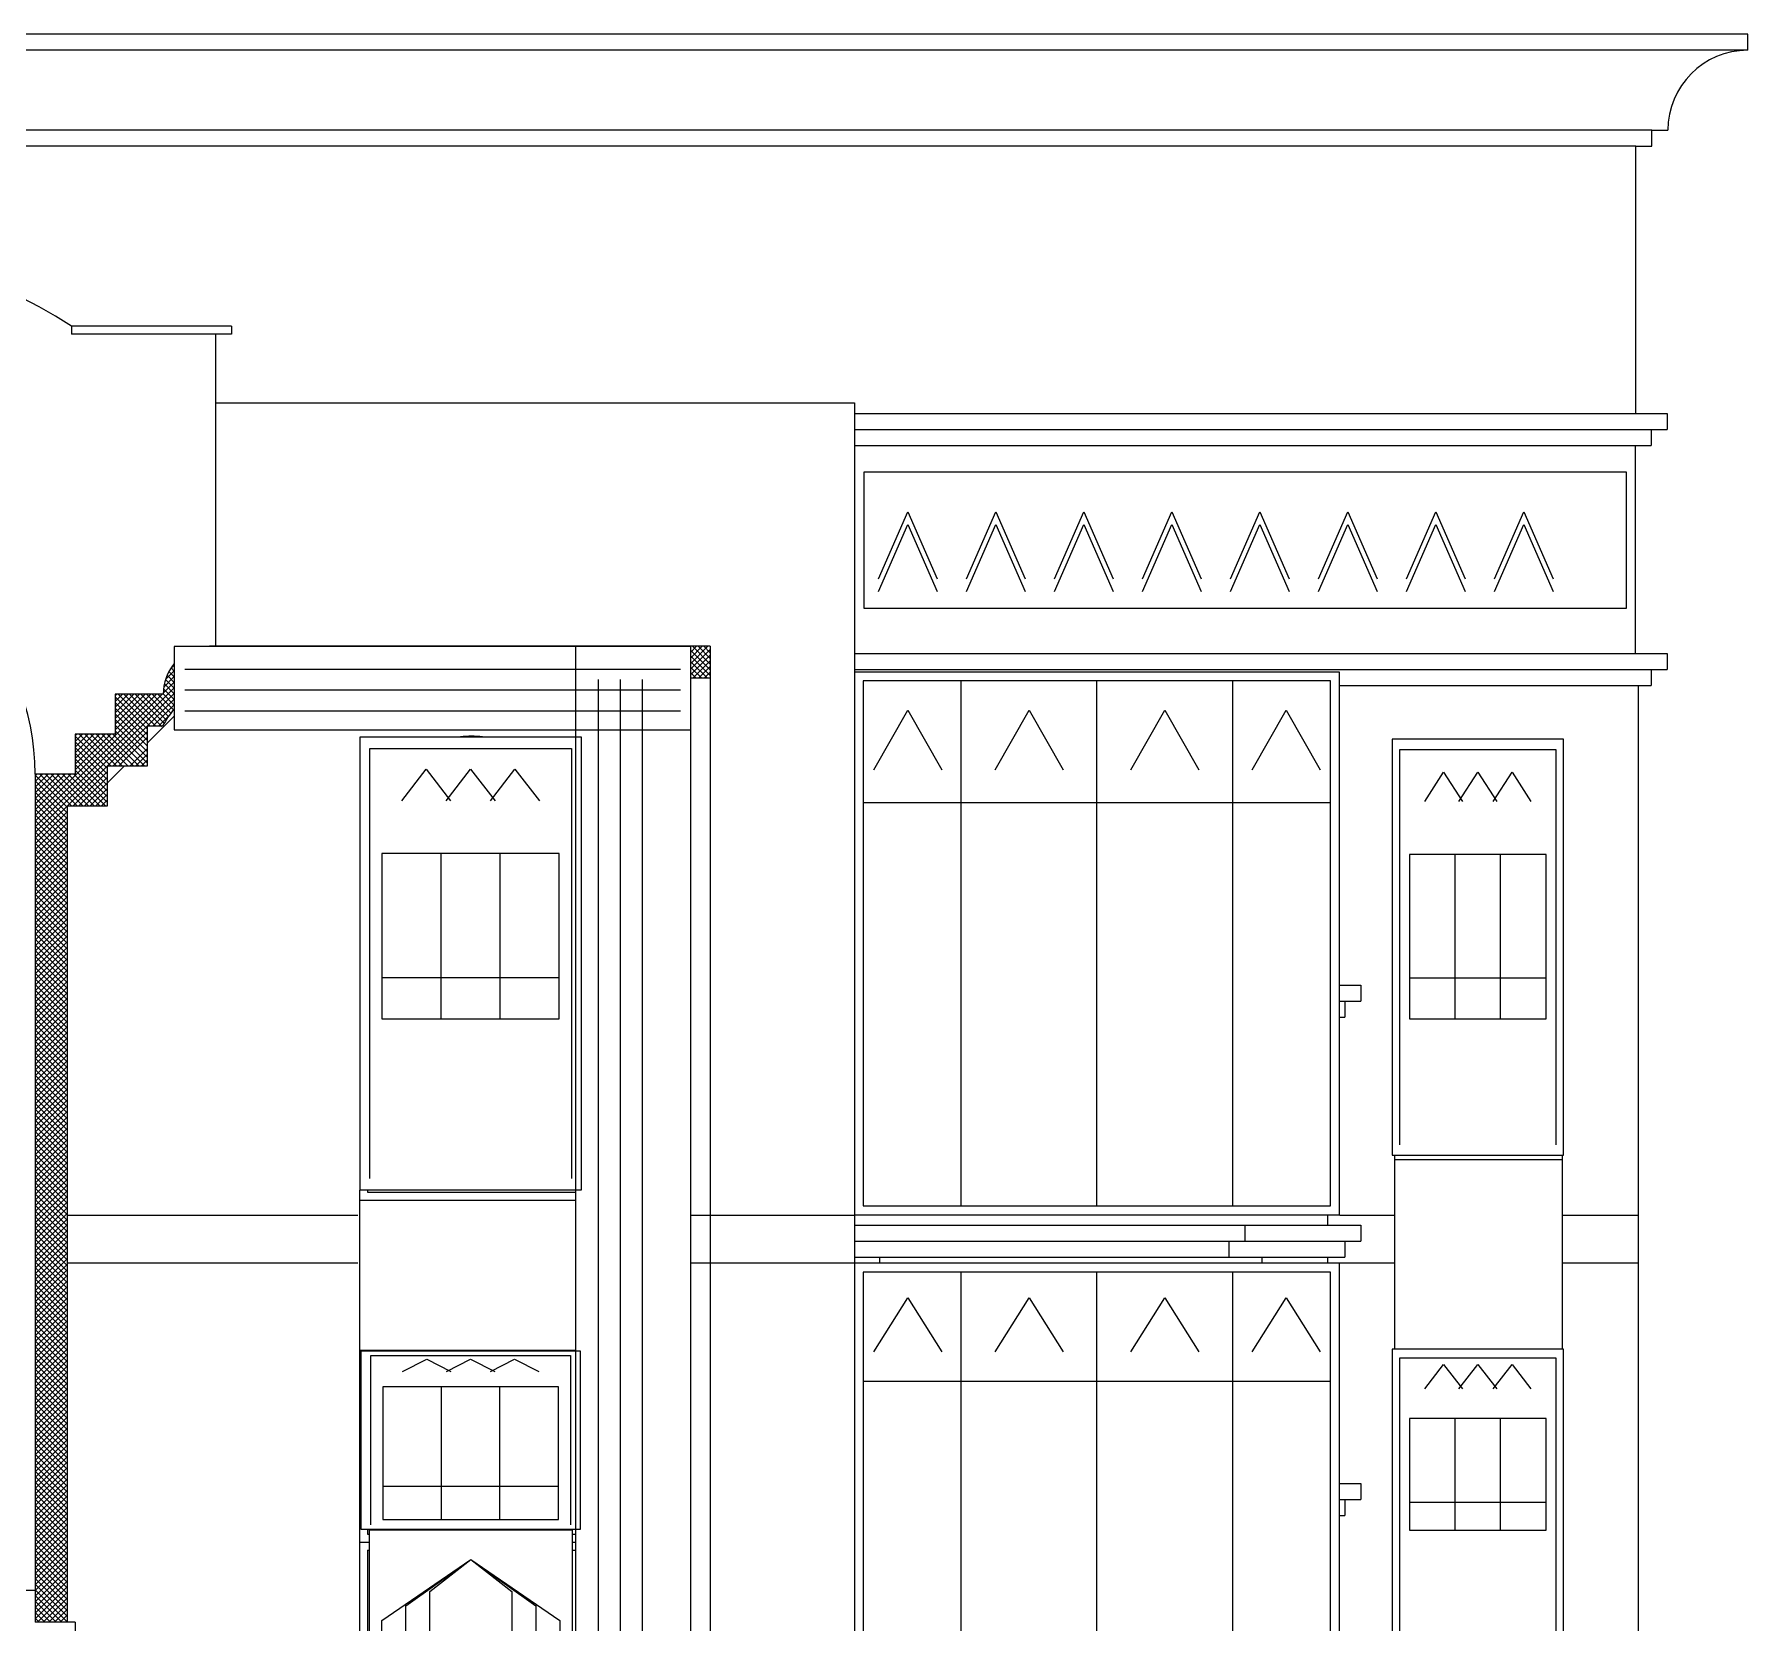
# Model space of a CAD drawing. Header units: inches. Extents: x 330 to 939, y 702 to 1608.
# Drawn here: x 434.6 to 516.4, y 1531.9 to 1607.7 of the extents above; entities that cross this region are included whole.
import ezdxf

# ---------------------------------------------------------------- set-up
doc = ezdxf.new("R2010")
doc.units = ezdxf.units.IN
doc.header["$MEASUREMENT"] = 0
for name, color, linetype, lineweight in [('01_EXISTING_RETAINED', 7, 'Continuous', 25), ('02_NEW_FACADE', 7, 'Continuous', 25), ('03_NEW_WINDOWS', 7, 'Continuous', 25), ('04_GLAZED_ENCLOSURES', 7, 'Continuous', 25)]:
    doc.layers.add(name, color=color, linetype=linetype, lineweight=lineweight)

# ---------------------------------------------------------------- blocks, each defined once
blk = doc.blocks.new('A_ENCLOSURE_03')
at = {"layer": '04_GLAZED_ENCLOSURES'}
for points in [[(11.57, -11.72), (11.57, 11.72), (-11.57, 11.72), (-11.57, -11.72)], [(11.15, -11.3), (11.15, 11.3), (-11.15, 11.3), (-11.15, -11.3)]]:
    blk.add_lwpolyline(points, close=True, dxfattribs=at)
for points in [[(-6.4792, -11.3), (-6.4792, 11.3)], [(0, -11.3), (0, 11.3)], [(6.4792, -11.3), (6.4792, 11.3)], [(-10.6444, 7.5008), (-9.0246, 10.0792), (-7.4048, 7.5008)], [(-4.8594, 7.5008), (-3.2396, 10.0792), (-1.6198, 7.5008)], [(1.6198, 7.5008), (3.2396, 10.0792), (4.8594, 7.5008)], [(7.4048, 7.5008), (9.0246, 10.0792), (10.6444, 7.5008)], [(-11.15, 6.0944), (11.15, 6.0944)]]:
    blk.add_lwpolyline(points, dxfattribs=at)
blk = doc.blocks.new('A_ENCLOSURE_04')
at = {"layer": '04_GLAZED_ENCLOSURES'}
for points in [[(11.57, -12.945), (11.57, 12.945), (-11.57, 12.945), (-11.57, -12.945)], [(11.15, -12.525), (11.15, 12.525), (-11.15, 12.525), (-11.15, -12.525)]]:
    blk.add_lwpolyline(points, close=True, dxfattribs=at)
for points in [[(-6.4792, -12.525), (-6.4792, 12.525)], [(0, -12.525), (0, 12.525)], [(6.4792, -12.525), (6.4792, 12.525)], [(-10.6444, 8.2848), (-9.0246, 11.1327), (-7.4048, 8.2848)], [(-4.8594, 8.2848), (-3.2396, 11.1327), (-1.6198, 8.2848)], [(1.6198, 8.2848), (3.2396, 11.1327), (4.8594, 8.2848)], [(7.4048, 8.2848), (9.0246, 11.1327), (10.6444, 8.2848)], [(-11.15, 6.7314), (11.15, 6.7314)]]:
    blk.add_lwpolyline(points, dxfattribs=at)
blk = doc.blocks.new('A_WINDOW_03')
at = {"layer": '03_NEW_WINDOWS'}
for points in [[(4.085, -9.925), (4.085, 9.925), (-4.085, 9.925), (-4.085, -9.925)], [(3.268, -3.425), (3.268, 4.43), (-3.268, 4.43), (-3.268, -3.425)]]:
    blk.add_lwpolyline(points, close=True, dxfattribs=at)
for points in [[(-3.717, -9.429), (-3.717, 9.429), (3.717, 9.429), (3.717, -9.429)], [(-2.533, 6.956), (-1.634, 8.346), (-0.735, 6.956)], [(-0.899, 6.956), (0, 8.346), (0.899, 6.956)], [(0.735, 6.956), (1.634, 8.346), (2.533, 6.956)], [(-1.089, -3.425), (-1.089, 4.43)], [(1.089, -3.425), (1.089, 4.43)], [(-3.268, -1.461), (3.268, -1.461)]]:
    blk.add_lwpolyline(points, dxfattribs=at)
blk = doc.blocks.new('A_WINDOW_04')
at = {"layer": '03_NEW_WINDOWS'}
for points in [[(4.085, -8.275), (4.085, 8.275), (-4.085, 8.275), (-4.085, -8.275)], [(3.268, -0.375), (3.268, 4.965), (-3.268, 4.965), (-3.268, -0.375)]]:
    blk.add_lwpolyline(points, close=True, dxfattribs=at)
for points in [[(-3.717, -7.861), (-3.717, 7.861), (3.717, 7.861), (3.717, -7.861)], [(-2.533, 6.372), (-1.634, 7.53), (-0.735, 6.372)], [(-0.899, 6.372), (0, 7.53), (0.899, 6.372)], [(0.735, 6.372), (1.634, 7.53), (2.533, 6.372)], [(-1.089, -0.375), (-1.089, 4.965)], [(1.089, -0.375), (1.089, 4.965)], [(-3.268, 0.96), (3.268, 0.96)]]:
    blk.add_lwpolyline(points, dxfattribs=at)
blk = doc.blocks.new('A_WINDOW_07')
at = {"layer": '03_NEW_WINDOWS'}
for points in [[(5.29, -10.8), (5.29, 10.8), (-5.29, 10.8), (-5.29, -10.8)], [(4.232, -2.65), (4.232, 5.244), (-4.232, 5.244), (-4.232, -2.65)]]:
    blk.add_lwpolyline(points, close=True, dxfattribs=at)
for points in [[(-4.814, -10.26), (-4.814, 10.26), (4.814, 10.26), (4.814, -10.26)], [(-3.28, 7.76), (-2.116, 9.272), (-0.952, 7.76)], [(-1.164, 7.76), (0, 9.272), (1.164, 7.76)], [(0.952, 7.76), (2.116, 9.272), (3.28, 7.76)], [(-1.411, -2.65), (-1.411, 5.244)], [(1.411, -2.65), (1.411, 5.244)], [(-4.232, -0.676), (4.232, -0.676)]]:
    blk.add_lwpolyline(points, dxfattribs=at)
blk = doc.blocks.new('A_WINDOW_08')
at = {"layer": '03_NEW_WINDOWS'}
for points in [[(5.24, -4.25), (5.24, 4.25), (-5.24, 4.25), (-5.24, -4.25)], [(4.192, -3.783), (4.192, 2.55), (-4.192, 2.55), (-4.192, -3.783)]]:
    blk.add_lwpolyline(points, close=True, dxfattribs=at)
for points in [[(-4.768, -4.037), (-4.768, 4.037), (4.768, 4.037), (4.768, -4.037)], [(-3.249, 3.272), (-2.096, 3.867), (-0.943, 3.272)], [(-1.153, 3.272), (0, 3.867), (1.153, 3.272)], [(0.943, 3.272), (2.096, 3.867), (3.249, 3.272)], [(-1.397, -3.783), (-1.397, 2.55)], [(1.397, -3.783), (1.397, 2.55)], [(-4.192, -2.199), (4.192, -2.199)]]:
    blk.add_lwpolyline(points, dxfattribs=at)

msp = doc.modelspace()

# ---------------------------------------------------------------- linework, layer by layer
at = {"layer": '01_EXISTING_RETAINED'}
for p, q in [((516.385, 1607.691), (399.671, 1607.691)), ((516.385, 1606.928), (516.385, 1607.691)), ((516.385, 1606.928), (399.671, 1606.928)), ((511.804, 1603.11), (404.252, 1603.11)), ((511.804, 1603.11), (512.568, 1603.11)), ((511.804, 1602.347), (511.804, 1603.11)), ((511.041, 1602.347), (405.015, 1602.347)), ((511.041, 1589.599), (511.041, 1602.347)), ((511.041, 1602.347), (511.804, 1602.347)), ((444.027, 1593.754), (436.393, 1593.754)), ((436.393, 1593.754), (436.393, 1593.373)), ((444.027, 1593.754), (444.027, 1593.373)), ((444.027, 1593.373), (436.393, 1593.373)), ((443.264, 1593.373), (443.264, 1578.486)), ((443.264, 1590.099), (473.759, 1590.099)), ((473.759, 1590.099), (473.759, 1577.27)), ((473.759, 1589.599), (512.541, 1589.599)), ((512.541, 1589.599), (512.541, 1588.836)), ((473.759, 1588.836), (512.541, 1588.836)), ((511.777, 1588.836), (511.777, 1588.072)), ((473.759, 1588.072), (511.777, 1588.072)), ((511.014, 1588.072), (511.014, 1578.148)), ((443.006, 1578.48), (443.011, 1578.485)), ((466.878, 1578.486), (443.061, 1578.486)), ((443.088, 1578.48), (443.082, 1578.486)), ((443.276, 1578.48), (443.281, 1578.486)), ((443.357, 1578.48), (443.352, 1578.486)), ((443.546, 1578.48), (443.551, 1578.486)), ((443.627, 1578.48), (443.622, 1578.486)), ((443.815, 1578.48), (443.821, 1578.486)), ((443.897, 1578.48), (443.892, 1578.486)), ((444.085, 1578.48), (444.091, 1578.486)), ((444.167, 1578.48), (444.161, 1578.486)), ((444.355, 1578.48), (444.361, 1578.486)), ((444.437, 1578.48), (444.431, 1578.486)), ((444.625, 1578.48), (444.631, 1578.486)), ((444.707, 1578.48), (444.701, 1578.486)), ((444.895, 1578.48), (444.901, 1578.486)), ((444.977, 1578.48), (444.971, 1578.486)), ((445.165, 1578.48), (445.171, 1578.486)), ((445.247, 1578.48), (445.241, 1578.486)), ((445.435, 1578.48), (445.441, 1578.486)), ((445.517, 1578.48), (445.511, 1578.486)), ((445.705, 1578.48), (445.711, 1578.486)), ((445.787, 1578.48), (445.781, 1578.486)), ((445.975, 1578.48), (445.98, 1578.486)), ((446.057, 1578.48), (446.051, 1578.486)), ((446.245, 1578.48), (446.25, 1578.486)), ((446.326, 1578.48), (446.321, 1578.486)), ((446.515, 1578.48), (446.52, 1578.486)), ((446.596, 1578.48), (446.591, 1578.486)), ((446.785, 1578.48), (446.79, 1578.486)), ((446.866, 1578.48), (446.861, 1578.486)), ((447.054, 1578.48), (447.06, 1578.486)), ((447.136, 1578.48), (447.131, 1578.486)), ((447.324, 1578.48), (447.33, 1578.486)), ((447.406, 1578.48), (447.4, 1578.486)), ((447.594, 1578.48), (447.6, 1578.486)), ((447.676, 1578.48), (447.67, 1578.486)), ((447.864, 1578.48), (447.87, 1578.486)), ((447.946, 1578.48), (447.94, 1578.486)), ((448.134, 1578.48), (448.14, 1578.486)), ((448.216, 1578.48), (448.21, 1578.486)), ((448.404, 1578.48), (448.41, 1578.486)), ((448.486, 1578.48), (448.48, 1578.486)), ((448.674, 1578.48), (448.68, 1578.486)), ((448.756, 1578.48), (448.75, 1578.486)), ((448.944, 1578.48), (448.95, 1578.486)), ((449.026, 1578.48), (449.02, 1578.486)), ((449.214, 1578.48), (449.219, 1578.486)), ((449.296, 1578.48), (449.29, 1578.486)), ((449.484, 1578.48), (449.489, 1578.486)), ((449.565, 1578.48), (449.56, 1578.486)), ((449.754, 1578.48), (449.759, 1578.486)), ((449.835, 1578.48), (449.83, 1578.486)), ((450.023, 1578.48), (450.029, 1578.486)), ((450.105, 1578.48), (450.1, 1578.486)), ((450.293, 1578.48), (450.299, 1578.486)), ((450.375, 1578.48), (450.369, 1578.486)), ((450.563, 1578.48), (450.569, 1578.486)), ((450.645, 1578.48), (450.639, 1578.486)), ((450.833, 1578.48), (450.839, 1578.486)), ((450.915, 1578.48), (450.909, 1578.486)), ((451.103, 1578.48), (451.109, 1578.486)), ((451.185, 1578.48), (451.179, 1578.486)), ((451.373, 1578.48), (451.379, 1578.486)), ((451.455, 1578.48), (451.449, 1578.486)), ((451.643, 1578.48), (451.649, 1578.486)), ((451.725, 1578.48), (451.719, 1578.486)), ((451.913, 1578.48), (451.919, 1578.486)), ((451.995, 1578.48), (451.989, 1578.486)), ((452.183, 1578.48), (452.188, 1578.486)), ((452.265, 1578.48), (452.259, 1578.486)), ((452.453, 1578.48), (452.458, 1578.486)), ((452.534, 1578.48), (452.529, 1578.486)), ((452.723, 1578.48), (452.728, 1578.486)), ((452.804, 1578.48), (452.799, 1578.486)), ((452.993, 1578.48), (452.998, 1578.486)), ((453.074, 1578.48), (453.069, 1578.486)), ((453.262, 1578.48), (453.268, 1578.486)), ((453.344, 1578.48), (453.339, 1578.486)), ((453.532, 1578.48), (453.538, 1578.486)), ((453.614, 1578.48), (453.608, 1578.486)), ((453.802, 1578.48), (453.808, 1578.486)), ((453.884, 1578.48), (453.878, 1578.486)), ((454.072, 1578.48), (454.078, 1578.486)), ((454.154, 1578.48), (454.148, 1578.486)), ((454.342, 1578.48), (454.348, 1578.486)), ((454.424, 1578.48), (454.418, 1578.486)), ((454.612, 1578.48), (454.618, 1578.486)), ((454.694, 1578.48), (454.688, 1578.486)), ((454.882, 1578.48), (454.888, 1578.486)), ((454.964, 1578.48), (454.958, 1578.486)), ((455.152, 1578.48), (455.157, 1578.486)), ((455.234, 1578.48), (455.228, 1578.486)), ((455.422, 1578.48), (455.427, 1578.486)), ((455.504, 1578.48), (455.498, 1578.486)), ((455.692, 1578.48), (455.697, 1578.486)), ((455.773, 1578.48), (455.768, 1578.486)), ((455.962, 1578.48), (455.967, 1578.486)), ((456.043, 1578.48), (456.038, 1578.486)), ((456.231, 1578.48), (456.237, 1578.486)), ((456.313, 1578.48), (456.308, 1578.486)), ((456.501, 1578.48), (456.507, 1578.486)), ((456.583, 1578.48), (456.577, 1578.486)), ((456.771, 1578.48), (456.777, 1578.486)), ((456.853, 1578.48), (456.847, 1578.486)), ((457.041, 1578.48), (457.047, 1578.486)), ((457.123, 1578.48), (457.117, 1578.486)), ((457.311, 1578.48), (457.317, 1578.486)), ((457.393, 1578.48), (457.387, 1578.486)), ((457.581, 1578.48), (457.587, 1578.486)), ((457.663, 1578.48), (457.657, 1578.486)), ((457.851, 1578.48), (457.857, 1578.486)), ((457.933, 1578.48), (457.927, 1578.486)), ((458.121, 1578.48), (458.127, 1578.486)), ((458.203, 1578.48), (458.197, 1578.486)), ((458.391, 1578.48), (458.396, 1578.486)), ((458.473, 1578.48), (458.467, 1578.486)), ((458.661, 1578.48), (458.666, 1578.486)), ((458.742, 1578.48), (458.737, 1578.486)), ((458.931, 1578.48), (458.936, 1578.486)), ((459.012, 1578.48), (459.007, 1578.486)), ((459.201, 1578.48), (459.206, 1578.486)), ((459.282, 1578.48), (459.277, 1578.486)), ((459.47, 1578.48), (459.476, 1578.486)), ((459.552, 1578.48), (459.547, 1578.486)), ((459.74, 1578.48), (459.746, 1578.486)), ((459.822, 1578.48), (459.816, 1578.486)), ((460.01, 1578.48), (460.016, 1578.486)), ((460.092, 1578.48), (460.086, 1578.486)), ((460.28, 1578.48), (460.286, 1578.486)), ((460.362, 1578.48), (460.356, 1578.486)), ((460.55, 1578.48), (460.556, 1578.486)), ((460.632, 1578.48), (460.626, 1578.486)), ((460.82, 1578.48), (460.826, 1578.486)), ((460.902, 1578.48), (460.896, 1578.486)), ((461.09, 1578.48), (461.096, 1578.486)), ((461.172, 1578.48), (461.166, 1578.486)), ((461.36, 1578.48), (461.365, 1578.486)), ((461.442, 1578.48), (461.436, 1578.486)), ((461.63, 1578.48), (461.635, 1578.486)), ((461.712, 1578.48), (461.706, 1578.486)), ((461.9, 1578.48), (461.905, 1578.486)), ((461.981, 1578.48), (461.976, 1578.486)), ((462.17, 1578.48), (462.175, 1578.486)), ((462.251, 1578.48), (462.246, 1578.486)), ((462.439, 1578.48), (462.445, 1578.486)), ((462.521, 1578.48), (462.516, 1578.486)), ((462.709, 1578.48), (462.715, 1578.486)), ((462.791, 1578.48), (462.785, 1578.486)), ((462.979, 1578.48), (462.985, 1578.486)), ((463.061, 1578.48), (463.055, 1578.486)), ((463.249, 1578.48), (463.255, 1578.486)), ((463.331, 1578.48), (463.325, 1578.486)), ((463.519, 1578.48), (463.525, 1578.486)), ((463.601, 1578.48), (463.595, 1578.486)), ((463.789, 1578.48), (463.795, 1578.486)), ((463.871, 1578.48), (463.865, 1578.486)), ((464.059, 1578.48), (464.065, 1578.486)), ((464.141, 1578.48), (464.135, 1578.486)), ((464.329, 1578.48), (464.335, 1578.486)), ((464.411, 1578.48), (464.405, 1578.486)), ((464.599, 1578.48), (464.604, 1578.486)), ((464.681, 1578.48), (464.675, 1578.486)), ((464.869, 1578.48), (464.874, 1578.486)), ((464.95, 1578.48), (464.945, 1578.486)), ((465.139, 1578.48), (465.144, 1578.486)), ((465.22, 1578.48), (465.215, 1578.486)), ((465.409, 1578.48), (465.414, 1578.486)), ((465.49, 1578.48), (465.485, 1578.486)), ((465.678, 1578.48), (465.684, 1578.486)), ((465.76, 1578.48), (465.755, 1578.486)), ((465.948, 1578.48), (465.954, 1578.486)), ((465.95, 1577.672), (466.764, 1578.486)), ((465.95, 1577.942), (466.494, 1578.486)), ((465.95, 1578.212), (466.224, 1578.486)), ((465.95, 1577.402), (466.878, 1578.33)), ((466.878, 1577.362), (465.95, 1578.29)), ((466.878, 1577.632), (466.024, 1578.486)), ((466.878, 1577.902), (466.294, 1578.486)), ((466.878, 1578.172), (466.564, 1578.486)), ((466.878, 1578.486), (466.878, 1528.099)), ((473.759, 1578.148), (512.541, 1578.148)), ((512.541, 1578.148), (512.541, 1577.384)), ((440.879, 1576.894), (441.3, 1577.314)), ((441.108, 1577.392), (441.3, 1577.584)), ((441.3, 1577.298), (441.146, 1577.452)), ((441.3, 1577.568), (441.259, 1577.609)), ((465.95, 1577.132), (466.878, 1578.06)), ((466.878, 1577.092), (465.95, 1578.02)), ((466.742, 1576.959), (465.95, 1577.75)), ((466.472, 1576.959), (465.95, 1577.48)), ((466.047, 1576.959), (466.878, 1577.791)), ((466.317, 1576.959), (466.878, 1577.521)), ((473.759, 1577.384), (512.541, 1577.384)), ((511.777, 1577.384), (511.777, 1576.621)), ((434.663, 1569.867), (441.3, 1576.504)), ((440.771, 1576.245), (441.3, 1576.774)), ((440.797, 1576.541), (441.3, 1577.044)), ((441.3, 1576.219), (440.825, 1576.694)), ((441.3, 1576.489), (440.883, 1576.905)), ((441.3, 1576.759), (440.957, 1577.101)), ((441.3, 1577.029), (441.045, 1577.283)), ((466.202, 1576.959), (465.95, 1577.211)), ((466.878, 1576.959), (465.95, 1576.959)), ((466.586, 1576.959), (466.878, 1577.251)), ((496.92, 1576.621), (511.777, 1576.621)), ((511.149, 1576.621), (511.149, 1494.711)), ((434.663, 1569.597), (441.3, 1576.234)), ((434.663, 1570.137), (440.721, 1576.195)), ((434.663, 1570.407), (440.451, 1576.195)), ((434.663, 1569.328), (441.3, 1575.965)), ((438.48, 1574.494), (440.181, 1576.195)), ((438.48, 1574.764), (439.911, 1576.195)), ((438.48, 1575.034), (439.641, 1576.195)), ((438.48, 1575.304), (439.372, 1576.195)), ((438.48, 1575.574), (439.102, 1576.195)), ((438.48, 1575.844), (438.832, 1576.195)), ((438.48, 1576.114), (438.562, 1576.195)), ((440.77, 1576.195), (438.48, 1576.195)), ((438.48, 1576.195), (438.48, 1574.287)), ((440.007, 1574.543), (438.48, 1576.07)), ((440.007, 1574.273), (438.48, 1575.8)), ((440.151, 1574.669), (438.624, 1576.195)), ((440.421, 1574.669), (438.894, 1576.195)), ((440.716, 1574.644), (439.164, 1576.195)), ((440.815, 1574.815), (439.434, 1576.195)), ((440.919, 1574.981), (439.704, 1576.195)), ((441.027, 1575.142), (439.974, 1576.195)), ((441.14, 1575.299), (440.244, 1576.195)), ((440.274, 1574.669), (441.3, 1575.695)), ((441.258, 1575.451), (440.514, 1576.195)), ((441.3, 1575.679), (440.784, 1576.195)), ((441.3, 1575.949), (440.786, 1576.463)), ((440.007, 1574.003), (438.48, 1575.53)), ((440.007, 1573.733), (438.48, 1575.26)), ((440.007, 1573.463), (438.48, 1574.99)), ((440.007, 1573.862), (441.3, 1575.155)), ((440.544, 1574.669), (441.05, 1575.175)), ((436.572, 1572.586), (438.273, 1574.287)), ((436.572, 1572.856), (438.003, 1574.287)), ((436.572, 1573.126), (437.733, 1574.287)), ((436.572, 1573.395), (437.463, 1574.287)), ((436.572, 1573.665), (437.193, 1574.287)), ((436.572, 1573.935), (436.923, 1574.287)), ((436.572, 1574.205), (436.653, 1574.287)), ((438.48, 1574.287), (436.572, 1574.287)), ((436.572, 1574.287), (436.572, 1572.378)), ((438.098, 1572.673), (436.572, 1574.199)), ((438.281, 1572.76), (436.754, 1574.287)), ((438.551, 1572.76), (437.024, 1574.287)), ((438.821, 1572.76), (437.294, 1574.287)), ((439.091, 1572.76), (437.564, 1574.287)), ((439.361, 1572.76), (437.834, 1574.287)), ((439.631, 1572.76), (438.104, 1574.287)), ((438.365, 1572.76), (440.007, 1574.402)), ((439.9, 1572.76), (438.374, 1574.287)), ((440.007, 1573.193), (438.48, 1574.72)), ((440.007, 1572.923), (438.48, 1574.45)), ((438.635, 1572.76), (440.007, 1574.132)), ((440.007, 1574.669), (440.007, 1572.76)), ((440.729, 1574.669), (440.007, 1574.669)), ((455.484, 1574.191), (455.484, 1574.165)), ((438.098, 1572.403), (436.572, 1573.929)), ((438.098, 1572.133), (436.572, 1573.66)), ((438.098, 1571.863), (436.572, 1573.39)), ((439.175, 1572.76), (440.007, 1573.592)), ((439.445, 1572.76), (440.007, 1573.322)), ((436.457, 1570.851), (438.098, 1572.493)), ((438.098, 1571.593), (436.572, 1573.12)), ((438.098, 1571.323), (436.572, 1572.85)), ((438.098, 1571.053), (436.572, 1572.58)), ((436.997, 1570.851), (438.905, 1572.76)), ((438.098, 1572.76), (438.098, 1570.851)), ((440.007, 1572.76), (438.098, 1572.76)), ((439.715, 1572.76), (440.007, 1573.052)), ((434.663, 1570.677), (436.364, 1572.378)), ((434.663, 1570.947), (436.094, 1572.378)), ((434.663, 1571.217), (435.824, 1572.378)), ((434.663, 1571.487), (435.554, 1572.378)), ((434.663, 1571.757), (435.285, 1572.378)), ((434.663, 1572.027), (435.015, 1572.378)), ((434.663, 1572.297), (434.745, 1572.378)), ((434.663, 1572.378), (434.663, 1531.917)), ((436.572, 1572.378), (434.663, 1572.378)), ((436.19, 1570.802), (434.663, 1572.329)), ((436.19, 1570.532), (434.663, 1572.059)), ((436.19, 1570.263), (434.663, 1571.789)), ((436.411, 1570.851), (434.884, 1572.378)), ((436.681, 1570.851), (435.154, 1572.378)), ((436.951, 1570.851), (435.424, 1572.378)), ((437.22, 1570.851), (435.694, 1572.378)), ((437.49, 1570.851), (435.964, 1572.378)), ((437.76, 1570.851), (436.233, 1572.378)), ((438.03, 1570.851), (436.503, 1572.378)), ((436.727, 1570.851), (438.098, 1572.223)), ((437.267, 1570.851), (438.098, 1571.683)), ((436.19, 1569.993), (434.663, 1571.519)), ((436.19, 1569.723), (434.663, 1571.25)), ((436.19, 1569.453), (434.663, 1570.98)), ((436.19, 1570.851), (436.19, 1531.917)), ((438.098, 1570.851), (436.19, 1570.851)), ((437.536, 1570.851), (438.098, 1571.413)), ((437.806, 1570.851), (438.098, 1571.143)), ((436.19, 1569.183), (434.663, 1570.71)), ((434.663, 1569.058), (436.19, 1570.584)), ((436.19, 1568.913), (434.663, 1570.44)), ((434.663, 1568.788), (436.19, 1570.315)), ((436.19, 1568.643), (434.663, 1570.17)), ((434.663, 1568.518), (436.19, 1570.045)), ((436.19, 1568.373), (434.663, 1569.9)), ((434.663, 1568.248), (436.19, 1569.775)), ((436.19, 1568.103), (434.663, 1569.63)), ((434.663, 1567.978), (436.19, 1569.505)), ((436.19, 1567.833), (434.663, 1569.36)), ((434.663, 1567.708), (436.19, 1569.235)), ((436.19, 1567.563), (434.663, 1569.09)), ((434.663, 1567.438), (436.19, 1568.965)), ((436.19, 1567.293), (434.663, 1568.82)), ((434.663, 1567.168), (436.19, 1568.695)), ((436.19, 1567.024), (434.663, 1568.55)), ((434.663, 1566.898), (436.19, 1568.425)), ((436.19, 1566.754), (434.663, 1568.281)), ((434.663, 1566.628), (436.19, 1568.155)), ((436.19, 1566.484), (434.663, 1568.011)), ((434.663, 1566.359), (436.19, 1567.885)), ((436.19, 1566.214), (434.663, 1567.741)), ((434.663, 1566.089), (436.19, 1567.615)), ((436.19, 1565.944), (434.663, 1567.471)), ((434.663, 1565.819), (436.19, 1567.346)), ((436.19, 1565.674), (434.663, 1567.201)), ((434.663, 1565.549), (436.19, 1567.076)), ((436.19, 1565.404), (434.663, 1566.931)), ((434.663, 1565.279), (436.19, 1566.806)), ((436.19, 1565.134), (434.663, 1566.661)), ((434.663, 1565.009), (436.19, 1566.536)), ((436.19, 1564.864), (434.663, 1566.391)), ((434.663, 1564.739), (436.19, 1566.266)), ((436.19, 1564.594), (434.663, 1566.121)), ((434.663, 1564.469), (436.19, 1565.996)), ((436.19, 1564.324), (434.663, 1565.851)), ((434.663, 1564.199), (436.19, 1565.726)), ((436.19, 1564.055), (434.663, 1565.581)), ((434.663, 1563.929), (436.19, 1565.456)), ((436.19, 1563.785), (434.663, 1565.311)), ((434.663, 1563.659), (436.19, 1565.186)), ((436.19, 1563.515), (434.663, 1565.042)), ((434.663, 1563.389), (436.19, 1564.916)), ((436.19, 1563.245), (434.663, 1564.772)), ((434.663, 1563.12), (436.19, 1564.646)), ((436.19, 1562.975), (434.663, 1564.502)), ((434.663, 1562.85), (436.19, 1564.376)), ((436.19, 1562.705), (434.663, 1564.232)), ((434.663, 1562.58), (436.19, 1564.107)), ((436.19, 1562.435), (434.663, 1563.962)), ((434.663, 1562.31), (436.19, 1563.837)), ((436.19, 1562.165), (434.663, 1563.692)), ((434.663, 1562.04), (436.19, 1563.567)), ((436.19, 1561.895), (434.663, 1563.422)), ((434.663, 1561.77), (436.19, 1563.297)), ((436.19, 1561.625), (434.663, 1563.152)), ((434.663, 1561.5), (436.19, 1563.027)), ((436.19, 1561.355), (434.663, 1562.882)), ((434.663, 1561.23), (436.19, 1562.757)), ((436.19, 1561.085), (434.663, 1562.612)), ((434.663, 1560.96), (436.19, 1562.487)), ((436.19, 1560.816), (434.663, 1562.342)), ((434.663, 1560.69), (436.19, 1562.217)), ((436.19, 1560.546), (434.663, 1562.073)), ((434.663, 1560.42), (436.19, 1561.947)), ((436.19, 1560.276), (434.663, 1561.803)), ((496.92, 1562.311), (497.916, 1562.311)), ((497.916, 1562.311), (497.916, 1561.548)), ((434.663, 1560.151), (436.19, 1561.677)), ((436.19, 1560.006), (434.663, 1561.533)), ((434.663, 1559.881), (436.19, 1561.407)), ((436.19, 1559.736), (434.663, 1561.263)), ((434.663, 1559.611), (436.19, 1561.138)), ((436.19, 1559.466), (434.663, 1560.993)), ((496.92, 1561.548), (497.916, 1561.548)), ((497.152, 1561.548), (497.152, 1560.785)), ((434.663, 1559.341), (436.19, 1560.868)), ((436.19, 1559.196), (434.663, 1560.723)), ((434.663, 1559.071), (436.19, 1560.598)), ((436.19, 1558.926), (434.663, 1560.453)), ((434.663, 1558.801), (436.19, 1560.328)), ((436.19, 1558.656), (434.663, 1560.183)), ((496.92, 1560.785), (497.152, 1560.785)), ((434.663, 1558.531), (436.19, 1560.058)), ((436.19, 1558.386), (434.663, 1559.913)), ((434.663, 1558.261), (436.19, 1559.788)), ((436.19, 1558.116), (434.663, 1559.643)), ((434.663, 1557.991), (436.19, 1559.518)), ((436.19, 1557.847), (434.663, 1559.373)), ((434.663, 1557.721), (436.19, 1559.248)), ((436.19, 1557.577), (434.663, 1559.103)), ((434.663, 1557.451), (436.19, 1558.978)), ((436.19, 1557.307), (434.663, 1558.834)), ((434.663, 1557.181), (436.19, 1558.708)), ((436.19, 1557.037), (434.663, 1558.564)), ((434.663, 1556.912), (436.19, 1558.438)), ((436.19, 1556.767), (434.663, 1558.294)), ((434.663, 1556.642), (436.19, 1558.168)), ((436.19, 1556.497), (434.663, 1558.024)), ((434.663, 1556.372), (436.19, 1557.899)), ((436.19, 1556.227), (434.663, 1557.754)), ((434.663, 1556.102), (436.19, 1557.629)), ((436.19, 1555.957), (434.663, 1557.484)), ((434.663, 1555.832), (436.19, 1557.359)), ((436.19, 1555.687), (434.663, 1557.214)), ((434.663, 1555.562), (436.19, 1557.089)), ((436.19, 1555.417), (434.663, 1556.944)), ((434.663, 1555.292), (436.19, 1556.819)), ((436.19, 1555.147), (434.663, 1556.674)), ((434.663, 1555.022), (436.19, 1556.549)), ((436.19, 1554.877), (434.663, 1556.404)), ((434.663, 1554.752), (436.19, 1556.279)), ((436.19, 1554.608), (434.663, 1556.134)), ((434.663, 1554.482), (436.19, 1556.009)), ((436.19, 1554.338), (434.663, 1555.865)), ((434.663, 1554.212), (436.19, 1555.739)), ((436.19, 1554.068), (434.663, 1555.595)), ((434.663, 1553.943), (436.19, 1555.469)), ((436.19, 1553.798), (434.663, 1555.325)), ((434.663, 1553.673), (436.19, 1555.199)), ((436.19, 1553.528), (434.663, 1555.055)), ((434.663, 1553.403), (436.19, 1554.93)), ((436.19, 1553.258), (434.663, 1554.785)), ((434.663, 1553.133), (436.19, 1554.66)), ((436.19, 1552.988), (434.663, 1554.515)), ((434.663, 1552.863), (436.19, 1554.39)), ((436.19, 1552.718), (434.663, 1554.245)), ((434.663, 1552.593), (436.19, 1554.12)), ((436.19, 1552.448), (434.663, 1553.975)), ((434.663, 1552.323), (436.19, 1553.85)), ((436.19, 1552.178), (434.663, 1553.705)), ((434.663, 1552.053), (436.19, 1553.58)), ((499.521, 1554.185), (499.521, 1544.965)), ((499.521, 1553.997), (507.537, 1553.997)), ((507.537, 1554.185), (507.537, 1544.965)), ((436.19, 1551.908), (434.663, 1553.435)), ((434.663, 1551.783), (436.19, 1553.31)), ((436.19, 1551.639), (434.663, 1553.165)), ((434.663, 1551.513), (436.19, 1553.04)), ((436.19, 1551.369), (434.663, 1552.895)), ((434.663, 1551.243), (436.19, 1552.77)), ((436.19, 1551.099), (434.663, 1552.626)), ((434.663, 1550.973), (436.19, 1552.5)), ((436.19, 1550.829), (434.663, 1552.356)), ((434.663, 1550.704), (436.19, 1552.23)), ((436.19, 1550.559), (434.663, 1552.086)), ((434.663, 1550.434), (436.19, 1551.96)), ((450.14, 1552.538), (450.14, 1528.099)), ((450.14, 1552.052), (460.45, 1552.052)), ((450.522, 1552.535), (450.522, 1552.434)), ((450.522, 1552.434), (460.447, 1552.434)), ((460.447, 1552.535), (460.447, 1552.434)), ((436.19, 1550.289), (434.663, 1551.816)), ((434.663, 1550.164), (436.19, 1551.691)), ((436.19, 1550.019), (434.663, 1551.546)), ((434.663, 1549.894), (436.19, 1551.421)), ((436.19, 1549.749), (434.663, 1551.276)), ((434.663, 1549.624), (436.19, 1551.151)), ((436.19, 1551.346), (450.055, 1551.346)), ((465.95, 1551.346), (473.746, 1551.346)), ((473.759, 1551.34), (473.759, 1549.06)), ((496.327, 1551.34), (496.327, 1550.86)), ((496.914, 1551.346), (499.521, 1551.346)), ((507.537, 1551.346), (511.149, 1551.346)), ((436.19, 1549.479), (434.663, 1551.006)), ((434.663, 1549.354), (436.19, 1550.881)), ((436.19, 1549.209), (434.663, 1550.736)), ((434.663, 1549.084), (436.19, 1550.611)), ((436.19, 1548.939), (434.663, 1550.466)), ((434.663, 1548.814), (436.19, 1550.341)), ((473.759, 1550.86), (497.916, 1550.86)), ((492.389, 1550.86), (492.389, 1550.097)), ((497.916, 1550.86), (497.916, 1550.097)), ((436.19, 1548.669), (434.663, 1550.196)), ((434.663, 1548.544), (436.19, 1550.071)), ((436.19, 1548.4), (434.663, 1549.926)), ((434.663, 1548.274), (436.19, 1549.801)), ((436.19, 1548.13), (434.663, 1549.657)), ((434.663, 1548.004), (436.19, 1549.531)), ((473.759, 1550.097), (497.916, 1550.097)), ((491.625, 1550.097), (491.625, 1549.333)), ((497.152, 1550.097), (497.152, 1549.333)), ((436.19, 1547.86), (434.663, 1549.387)), ((434.663, 1547.735), (436.19, 1549.261)), ((436.19, 1547.59), (434.663, 1549.117)), ((434.663, 1547.465), (436.19, 1548.991)), ((436.19, 1547.32), (434.663, 1548.847)), ((434.663, 1547.195), (436.19, 1548.722)), ((436.19, 1549.056), (450.055, 1549.056)), ((465.95, 1549.056), (473.748, 1549.056)), ((473.759, 1549.333), (497.152, 1549.333)), ((474.951, 1549.333), (474.951, 1549.06)), ((493.197, 1549.333), (493.197, 1549.06)), ((496.327, 1549.333), (496.327, 1549.06)), ((496.912, 1549.056), (499.521, 1549.056)), ((507.537, 1549.056), (511.149, 1549.056)), ((436.19, 1547.05), (434.663, 1548.577)), ((434.663, 1546.925), (436.19, 1548.452)), ((436.19, 1546.78), (434.663, 1548.307)), ((434.663, 1546.655), (436.19, 1548.182)), ((436.19, 1546.51), (434.663, 1548.037)), ((434.663, 1546.385), (436.19, 1547.912)), ((436.19, 1546.24), (434.663, 1547.767)), ((434.663, 1546.115), (436.19, 1547.642)), ((436.19, 1545.97), (434.663, 1547.497)), ((434.663, 1545.845), (436.19, 1547.372)), ((436.19, 1545.7), (434.663, 1547.227)), ((434.663, 1545.575), (436.19, 1547.102)), ((436.19, 1545.431), (434.663, 1546.957)), ((434.663, 1545.305), (436.19, 1546.832)), ((436.19, 1545.161), (434.663, 1546.687)), ((434.663, 1545.035), (436.19, 1546.562)), ((436.19, 1544.891), (434.663, 1546.418)), ((434.663, 1544.765), (436.19, 1546.292)), ((436.19, 1544.621), (434.663, 1546.148)), ((434.663, 1544.496), (436.19, 1546.022)), ((436.19, 1544.351), (434.663, 1545.878)), ((434.663, 1544.226), (436.19, 1545.753)), ((436.19, 1544.081), (434.663, 1545.608)), ((434.663, 1543.956), (436.19, 1545.483)), ((436.19, 1543.811), (434.663, 1545.338)), ((434.663, 1543.686), (436.19, 1545.213)), ((436.19, 1543.541), (434.663, 1545.068)), ((434.663, 1543.416), (436.19, 1544.943)), ((436.19, 1543.271), (434.663, 1544.798)), ((434.663, 1543.146), (436.19, 1544.673)), ((450.14, 1544.895), (460.45, 1544.895)), ((455.484, 1544.895), (455.484, 1544.865)), ((436.19, 1543.001), (434.663, 1544.528)), ((434.663, 1542.876), (436.19, 1544.403)), ((436.19, 1542.731), (434.663, 1544.258)), ((434.663, 1542.606), (436.19, 1544.133)), ((436.19, 1542.461), (434.663, 1543.988)), ((434.663, 1542.336), (436.19, 1543.863)), ((436.19, 1542.192), (434.663, 1543.718)), ((434.663, 1542.066), (436.19, 1543.593)), ((436.19, 1541.922), (434.663, 1543.449)), ((434.663, 1541.796), (436.19, 1543.323)), ((436.19, 1541.652), (434.663, 1543.179)), ((434.663, 1541.527), (436.19, 1543.053)), ((436.19, 1541.382), (434.663, 1542.909)), ((434.663, 1541.257), (436.19, 1542.783)), ((436.19, 1541.112), (434.663, 1542.639)), ((434.663, 1540.987), (436.19, 1542.514)), ((436.19, 1540.842), (434.663, 1542.369)), ((434.663, 1540.717), (436.19, 1542.244)), ((436.19, 1540.572), (434.663, 1542.099)), ((434.663, 1540.447), (436.19, 1541.974)), ((436.19, 1540.302), (434.663, 1541.829)), ((434.663, 1540.177), (436.19, 1541.704)), ((436.19, 1540.032), (434.663, 1541.559)), ((434.663, 1539.907), (436.19, 1541.434)), ((436.19, 1539.762), (434.663, 1541.289)), ((434.663, 1539.637), (436.19, 1541.164)), ((436.19, 1539.492), (434.663, 1541.019)), ((434.663, 1539.367), (436.19, 1540.894)), ((436.19, 1539.223), (434.663, 1540.749)), ((434.663, 1539.097), (436.19, 1540.624)), ((436.19, 1538.953), (434.663, 1540.479)), ((434.663, 1538.827), (436.19, 1540.354)), ((436.19, 1538.683), (434.663, 1540.21)), ((434.663, 1538.557), (436.19, 1540.084)), ((436.19, 1538.413), (434.663, 1539.94)), ((434.663, 1538.288), (436.19, 1539.814)), ((436.19, 1538.143), (434.663, 1539.67)), ((434.663, 1538.018), (436.19, 1539.545)), ((436.19, 1537.873), (434.663, 1539.4)), ((434.663, 1537.748), (436.19, 1539.275)), ((436.19, 1537.603), (434.663, 1539.13)), ((434.663, 1537.478), (436.19, 1539.005)), ((436.19, 1537.333), (434.663, 1538.86)), ((434.663, 1537.208), (436.19, 1538.735)), ((436.19, 1537.063), (434.663, 1538.59)), ((434.663, 1536.938), (436.19, 1538.465)), ((436.19, 1536.793), (434.663, 1538.32)), ((434.663, 1536.668), (436.19, 1538.195)), ((436.19, 1536.523), (434.663, 1538.05)), ((496.92, 1538.531), (497.916, 1538.531)), ((497.916, 1538.531), (497.916, 1537.768)), ((434.663, 1536.398), (436.19, 1537.925)), ((436.19, 1536.253), (434.663, 1537.78)), ((434.663, 1536.128), (436.19, 1537.655)), ((436.19, 1535.984), (434.663, 1537.51)), ((434.663, 1535.858), (436.19, 1537.385)), ((436.19, 1535.714), (434.663, 1537.241)), ((496.92, 1537.768), (497.916, 1537.768)), ((497.152, 1537.768), (497.152, 1537.004)), ((434.663, 1535.588), (436.19, 1537.115)), ((436.19, 1535.444), (434.663, 1536.971)), ((434.663, 1535.319), (436.19, 1536.845)), ((436.19, 1535.174), (434.663, 1536.701)), ((434.663, 1535.049), (436.19, 1536.575)), ((436.19, 1534.904), (434.663, 1536.431)), ((496.92, 1537.004), (497.152, 1537.004)), ((434.663, 1534.779), (436.19, 1536.306)), ((436.19, 1534.634), (434.663, 1536.161)), ((434.663, 1534.509), (436.19, 1536.036)), ((436.19, 1534.364), (434.663, 1535.891)), ((434.663, 1534.239), (436.19, 1535.766)), ((436.19, 1534.094), (434.663, 1535.621)), ((450.14, 1535.734), (450.6, 1535.734)), ((450.522, 1536.335), (450.522, 1536.115)), ((450.522, 1536.115), (450.6, 1536.115)), ((452.812, 1536.335), (452.812, 1536.3)), ((455.103, 1536.335), (455.103, 1536.3)), ((455.484, 1536.335), (455.484, 1536.3)), ((455.866, 1536.335), (455.866, 1536.3)), ((458.156, 1536.335), (458.156, 1536.3)), ((460.3, 1536.115), (460.447, 1536.115)), ((460.3, 1535.734), (460.45, 1535.734)), ((460.447, 1536.335), (460.447, 1536.115)), ((434.663, 1533.969), (436.19, 1535.496)), ((436.19, 1533.824), (434.663, 1535.351)), ((434.663, 1533.699), (436.19, 1535.226)), ((436.19, 1533.554), (434.663, 1535.081)), ((434.663, 1533.429), (436.19, 1534.956)), ((436.19, 1533.284), (434.663, 1534.811)), ((450.522, 1535.352), (450.6, 1535.352)), ((450.522, 1535.352), (450.522, 1528.481)), ((450.522, 1535.352), (450.522, 1528.099)), ((460.3, 1535.352), (460.447, 1535.352)), ((460.447, 1535.352), (460.447, 1528.481)), ((460.447, 1535.352), (460.447, 1528.099)), ((434.663, 1533.159), (436.19, 1534.686)), ((436.19, 1533.015), (434.663, 1534.541)), ((434.663, 1532.889), (436.19, 1534.416)), ((436.19, 1532.745), (434.663, 1534.271)), ((434.663, 1532.619), (436.19, 1534.146)), ((436.19, 1532.475), (434.663, 1534.002)), ((411.892, 1533.443), (434.663, 1533.443)), ((434.663, 1532.349), (436.19, 1533.876)), ((436.19, 1532.205), (434.663, 1533.732)), ((434.663, 1532.08), (436.19, 1533.606)), ((436.208, 1531.917), (434.663, 1533.462)), ((435.938, 1531.917), (434.663, 1533.192)), ((434.77, 1531.917), (436.19, 1533.337)), ((435.668, 1531.917), (434.663, 1532.922)), ((435.399, 1531.917), (434.663, 1532.652)), ((435.129, 1531.917), (434.663, 1532.382)), ((435.04, 1531.917), (436.19, 1533.067)), ((435.31, 1531.917), (436.19, 1532.797)), ((435.58, 1531.917), (436.19, 1532.527)), ((434.859, 1531.917), (434.663, 1532.112)), ((436.572, 1531.917), (434.663, 1531.917)), ((435.85, 1531.917), (436.19, 1532.257)), ((436.119, 1531.917), (436.19, 1531.987)), ((436.572, 1531.917), (436.572, 1530.008))]:
    msp.add_line(p, q, dxfattribs=at)
for centre, radius, start, end in [((516.385, 1603.11), 3.817, 90, 180), ((423.061, 1573.304), 24.412, 56.89843, 123.10157), ((423.277, 1572.378), 11.386, 0, 180), ((443.061, 1576.195), 2.29, 90, 94.03495), ((443.061, 1576.195), 2.29, 140.24494, 180), ((445.87, 1571.768), 5.902, 140.73513, 150.56343), ((455.484, 1568.847), 5.344, 84.31463, 95.68537)]:
    msp.add_arc(centre, radius, start, end, dxfattribs=at)
at = {"layer": '02_NEW_FACADE'}
for points in [[(510.6, 1580.3), (510.6, 1586.8), (474.2, 1586.8), (474.2, 1580.3)], [(465.95, 1574.5), (465.95, 1578.48), (441.3, 1578.48), (441.3, 1574.5)], [(465.95, 1528.12), (465.95, 1578.48), (460.45, 1578.48), (460.45, 1528.12)], [(460.3, 1528.3), (460.3, 1536.3), (450.6, 1536.3), (450.6, 1528.3)]]:
    msp.add_lwpolyline(points, close=True, dxfattribs=at)
for points in [[(474.9, 1581.7), (476.3, 1584.9), (477.7, 1581.7)], [(479.1, 1581.7), (480.5, 1584.9), (481.9, 1581.7)], [(483.3, 1581.7), (484.7, 1584.9), (486.1, 1581.7)], [(487.5, 1581.7), (488.9, 1584.9), (490.3, 1581.7)], [(491.7, 1581.7), (493.1, 1584.9), (494.5, 1581.7)], [(495.9, 1581.7), (497.3, 1584.9), (498.7, 1581.7)], [(500.1, 1581.7), (501.5, 1584.9), (502.9, 1581.7)], [(504.3, 1581.7), (505.7, 1584.9), (507.1, 1581.7)], [(474.9, 1581.1), (476.3, 1584.3), (477.7, 1581.1)], [(479.1, 1581.1), (480.5, 1584.3), (481.9, 1581.1)], [(483.3, 1581.1), (484.7, 1584.3), (486.1, 1581.1)], [(487.5, 1581.1), (488.9, 1584.3), (490.3, 1581.1)], [(491.7, 1581.1), (493.1, 1584.3), (494.5, 1581.1)], [(495.9, 1581.1), (497.3, 1584.3), (498.7, 1581.1)], [(500.1, 1581.1), (501.5, 1584.3), (502.9, 1581.1)], [(504.3, 1581.1), (505.7, 1584.3), (507.1, 1581.1)], [(441.8, 1577.4), (465.45, 1577.4)], [(461.55, 1529), (461.55, 1576.9)], [(462.6, 1529), (462.6, 1576.9)], [(463.65, 1529), (463.65, 1576.9)], [(441.8, 1576.4), (465.45, 1576.4)], [(441.8, 1575.4), (465.45, 1575.4)], [(451.2, 1530), (451.2, 1532), (455.45, 1534.9), (459.7, 1532), (459.7, 1530)], [(452.35, 1530), (452.35, 1532.69), (455.45, 1534.9), (458.55, 1532.69), (458.55, 1530)], [(453.5, 1530), (453.5, 1533.38), (455.45, 1534.9), (457.4, 1533.38), (457.4, 1530)]]:
    msp.add_lwpolyline(points, dxfattribs=at)

# ---------------------------------------------------------------- block references
at = {"layer": '03_NEW_WINDOWS'}
for name, p in [('A_WINDOW_07', (455.44, 1563.35)), ('A_WINDOW_03', (503.505, 1564.125)), ('A_WINDOW_08', (455.44, 1540.6)), ('A_WINDOW_04', (503.505, 1536.675))]:
    msp.add_blockref(name, p, dxfattribs=at)
at = {"layer": '04_GLAZED_ENCLOSURES'}
for name, p in [('A_ENCLOSURE_04', (485.33, 1564.305)), ('A_ENCLOSURE_03', (485.33, 1537.32))]:
    msp.add_blockref(name, p, dxfattribs=at)

doc.saveas('drawing.dxf')
